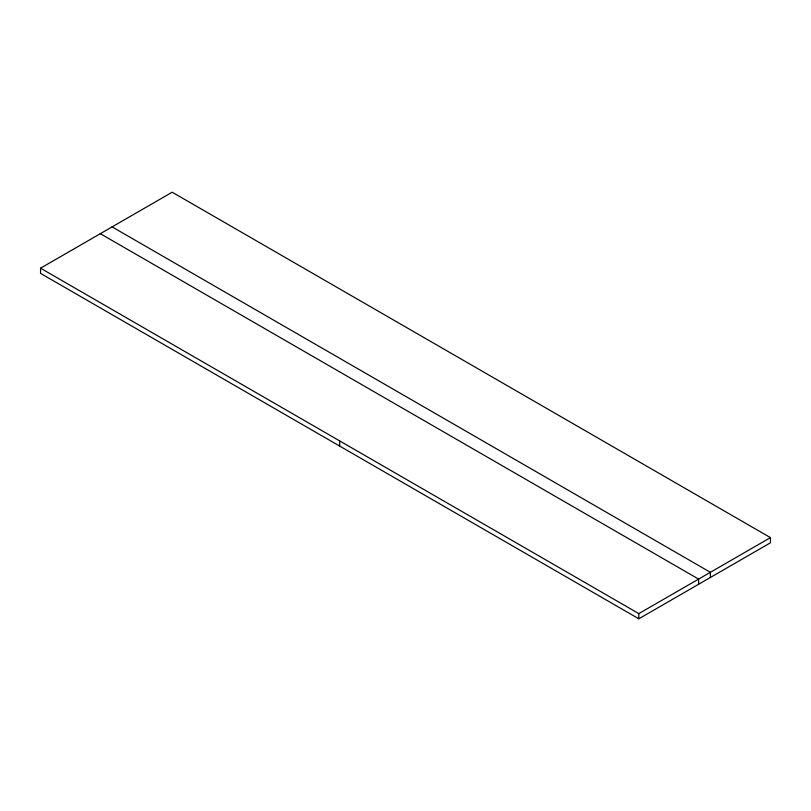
<?xml version="1.0" encoding="UTF-8"?>
<svg xmlns="http://www.w3.org/2000/svg" width="811" height="811" viewBox="0 0 811 811"><rect width="100%" height="100%" fill="white"/><g stroke="black" fill="none" stroke-linecap="round" stroke-linejoin="round"><path stroke-width="1.22" d="M40.55 268.198L172.175 192.207L770.45 537.622L770.45 542.802L638.825 618.793L40.55 273.378L40.55 268.198L638.825 613.613L770.45 537.622M112.1 226.887L710.375 572.302L710.375 577.483M100.331 233.69L698.606 579.095L698.606 584.275M638.825 613.613L638.825 618.793M339.687 440.9L339.687 446.091"/></g></svg>
